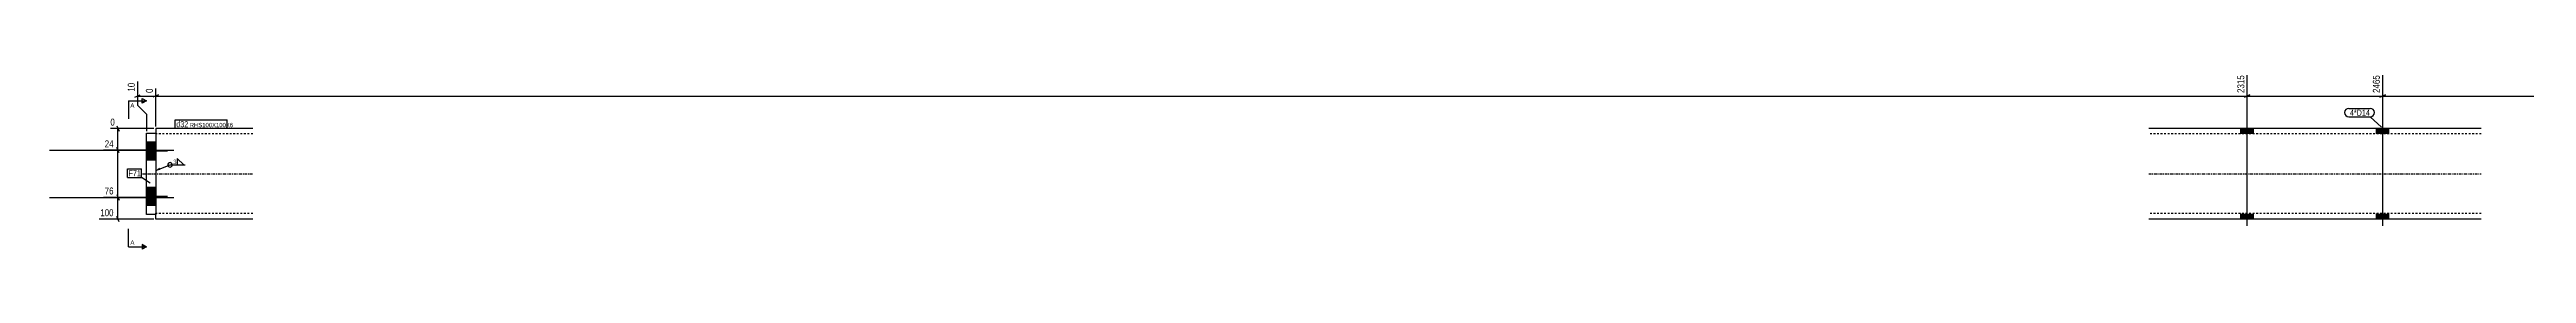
# Model space of a CAD drawing. Header units: millimetres. Extents: x 27 to 35527, y 5 to 1150.
# Drawn here: x 30512 to 33254, y 5 to 198 of the extents above; entities that cross this region are included whole.
import ezdxf

# ---------------------------------------------------------------- set-up
doc = ezdxf.new("R2010")
doc.units = ezdxf.units.MM
doc.linetypes.add('DXK_LINE_DOT2', pattern=[3.9198, 1.9599, -1.9599])
doc.linetypes.add('DXK_LINE_DOT3', pattern=[5.9187, 2.979, -0.9799, 0.9799, -0.9799])
for name, color, linetype in [('MÅLSÆTNING', 7, 'Continuous'), ('STÅL', 7, 'Continuous'), ('TEKST', 7, 'Continuous')]:
    doc.layers.add(name, color=color, linetype=linetype)
doc.styles.add('Arial', font='ARIAL.TTF', dxfattribs={"height": 0.2})
doc.styles.add('Arial Narrow', font='ARIALN.TTF', dxfattribs={"height": 0.2})

msp = doc.modelspace()

# ---------------------------------------------------------------- hatches: boundary and pattern name
at = {"layer": 'STÅL', "linetype": 'Continuous'}
for points in [[(32951.8, 138), (32937.8, 138), (32937.8, 132), (32951.8, 132)], [(32951.8, 138), (32937.8, 138), (32937.8, 132), (32951.8, 132)], [(33101.8, 138), (33087.8, 138), (33087.8, 132), (33101.8, 132)], [(33101.8, 138), (33087.8, 138), (33087.8, 132), (33101.8, 132)], [(30629.8, 103), (30629.8, 123), (30619.8, 123), (30619.8, 103)], [(30629.8, 107), (30629.8, 121), (30619.8, 121), (30619.8, 107)], [(30629.8, 53), (30629.8, 73), (30619.8, 73), (30619.8, 53)], [(30629.8, 55), (30629.8, 69), (30619.8, 69), (30619.8, 55)], [(32951.8, 44), (32937.8, 44), (32937.8, 38), (32951.8, 38)], [(32951.8, 44), (32937.8, 44), (32937.8, 38), (32951.8, 38)], [(33101.8, 44), (33087.8, 44), (33087.8, 38), (33101.8, 38)], [(33101.8, 44), (33087.8, 44), (33087.8, 38), (33101.8, 38)]]:
    msp.add_hatch(color=96, dxfattribs=at).paths.add_polyline_path(points)
at = {"layer": 'TEKST', "linetype": 'Continuous'}
msp.add_hatch(color=3, dxfattribs=at).paths.add_polyline_path([(30634.9, 92.4), (30629.8, 91.8), (30634, 94.8)])

# ---------------------------------------------------------------- linework, layer by layer
at = {"layer": 'MÅLSÆTNING', "color": 7, "linetype": 'Continuous'}
for p, q in [((32944.8, 150), (32944.8, 196.7)), ((32944.8, 150), (32944.8, 196.7)), ((33094.8, 150), (33094.8, 196.7)), ((30606.8, 172.6), (30612.8, 175)), ((30609.8, 189.9), (30609.8, 163.8)), ((30609.8, 173.8), (30629.8, 173.8)), ((30632.8, 175), (30626.8, 172.6)), ((30632.8, 175), (30626.8, 172.6)), ((30629.8, 140), (30629.8, 182.1)), ((30629.8, 140), (30629.8, 182.1)), ((30629.8, 173.8), (32944.8, 173.8)), ((32947.8, 175), (32941.8, 172.6)), ((32941.8, 172.6), (32947.8, 175)), ((32944.8, 173.8), (33094.8, 173.8)), ((33091.8, 172.6), (33097.8, 175)), ((30627.8, 138), (30579.7, 138)), ((30586.8, 141), (30589.2, 135)), ((30588, 114), (30588, 138)), ((30609.8, 163.8), (30619.8, 153.8)), ((30619.8, 153.8), (30619.8, 135)), ((30627.8, 114), (30571.9, 114)), ((30627.8, 114), (30571.9, 114)), ((30589.2, 111), (30586.8, 117)), ((30589.2, 111), (30586.8, 117)), ((30588, 62), (30588, 114)), ((30627.8, 62), (30571.9, 62)), ((30627.8, 62), (30571.9, 62)), ((30586.8, 65), (30589.2, 59)), ((30586.8, 65), (30589.2, 59)), ((30588, 38), (30588, 62)), ((30627.8, 38), (30567.1, 38)), ((30589.2, 35), (30586.8, 41))]:
    msp.add_line(p, q, dxfattribs=at)
at = {"layer": 'STÅL', "color": 96, "linetype": 'Continuous'}
for p, q in [((32944.8, 30.5), (32944.8, 168)), ((32944.8, 30.5), (32944.8, 168)), ((33094.8, 30.5), (33094.8, 168)), ((33094.8, 30.5), (33094.8, 168)), ((32937.8, 132), (32937.8, 138)), ((32937.8, 132), (32937.8, 138)), ((32951.8, 132), (32951.8, 138)), ((32951.8, 132), (32951.8, 138)), ((33087.8, 132), (33087.8, 138)), ((33087.8, 132), (33087.8, 138)), ((33101.8, 132), (33101.8, 138)), ((33101.8, 132), (33101.8, 138)), ((30512.3, 114), (30649.8, 114)), ((30629.8, 123), (30619.8, 123)), ((30619.8, 121), (30629.8, 121)), ((30642.8, 113), (30619.8, 113)), ((30619.8, 107), (30629.8, 107)), ((30629.8, 103), (30619.8, 103)), ((30512.3, 62), (30649.8, 62)), ((30629.8, 73), (30619.8, 73)), ((30619.8, 69), (30629.8, 69)), ((30642.8, 63), (30619.8, 63)), ((30619.8, 55), (30629.8, 55)), ((30629.8, 53), (30619.8, 53)), ((32937.8, 38), (32937.8, 44)), ((32937.8, 38), (32937.8, 44)), ((32951.8, 38), (32951.8, 44)), ((32951.8, 38), (32951.8, 44)), ((33087.8, 38), (33087.8, 44)), ((33087.8, 38), (33087.8, 44)), ((33101.8, 38), (33101.8, 44)), ((33101.8, 38), (33101.8, 44))]:
    msp.add_line(p, q, dxfattribs=at)
at = {"layer": 'STÅL', "color": 2, "linetype": 'Continuous'}
for p, q in [((30737.3, 138), (30629.8, 138)), ((30629.8, 138), (30629.8, 133)), ((33203.8, 138), (32835.8, 138)), ((30619.8, 133), (30629.8, 133)), ((30619.8, 43), (30619.8, 133)), ((30629.8, 133), (30629.8, 43)), ((30629.8, 43), (30619.8, 43)), ((30629.8, 38.9), (30629.8, 43)), ((30629.8, 38), (30629.8, 38.9)), ((30737.3, 38), (30629.8, 38)), ((33203.8, 38), (32835.8, 38))]:
    msp.add_line(p, q, dxfattribs=at)
at = {"layer": 'STÅL', "color": 7, "linetype": 'DXK_LINE_DOT2'}
for p, q in [((30629.8, 133), (30629.8, 44.4)), ((30737.3, 132), (30629.8, 132)), ((33203.8, 132), (32835.8, 132)), ((30629.8, 44), (30629.8, 44.4)), ((30737.3, 44), (30629.8, 44)), ((30629.8, 44), (30629.8, 43)), ((33203.8, 44), (32835.8, 44))]:
    msp.add_line(p, q, dxfattribs=at)
at = {"layer": 'STÅL', "color": 7, "linetype": 'DXK_LINE_DOT3'}
for p, q in [((30609.8, 88), (30737.3, 88)), ((32835.8, 88), (33203.8, 88))]:
    msp.add_line(p, q, dxfattribs=at)

# ---------------------------------------------------------------- wipeouts: each hides what was drawn before it
at = {"color": 0, "linetype": 'Continuous'}
msp.add_wipeout([(30606.3, 9.8), (30606.3, 14.8), (30601.8, 14.8), (30601.8, 9.8)], dxfattribs=at).dxf.layer = 'TEKST'

# ---------------------------------------------------------------- next in the draw order: hatches: boundary and pattern name
at = {"layer": 'TEKST', "linetype": 'Continuous'}
msp.add_hatch(color=30, dxfattribs=at).paths.add_polyline_path([(30614.8, 7.3), (30614.8, 9.8), (30619.8, 7.3)])

# ---------------------------------------------------------------- next in the draw order: linework, layer by layer
at = {"layer": 'TEKST', "color": 7, "linetype": 'Continuous'}
for q in [(30599.8, 27.3), (30619.8, 7.3)]:
    msp.add_line((30599.8, 7.3), q, dxfattribs=at)
at = {"layer": 'TEKST', "color": 30, "linetype": 'Continuous'}
for p, q in [((30619.8, 7.3), (30614.8, 9.8)), ((30614.8, 9.8), (30614.8, 4.8)), ((30619.8, 7.3), (30614.8, 4.8))]:
    msp.add_line(p, q, dxfattribs=at)

# ---------------------------------------------------------------- next in the draw order: texts
at = {"layer": 'TEKST', "color": 3, "linetype": 'Continuous', "style": 'Arial'}
msp.add_text('A', height=4.78, dxfattribs=at).set_placement((30601.8, 9.8))

# ---------------------------------------------------------------- next in the draw order: wipeouts: each hides what was drawn before it
at = {"color": 0, "linetype": 'Continuous'}
for points in [[(32943.2, 198.3), (32932, 198.3), (32932, 175.6), (32943.2, 175.6)], [(33093.2, 198.3), (33082, 198.3), (33082, 175.6), (33093.2, 175.6)], [(30628.2, 183.7), (30617, 183.7), (30617, 175.6), (30628.2, 175.6)], [(30586.2, 139.6), (30586.2, 150.8), (30578.1, 150.8), (30578.1, 139.6)], [(30584.7, 63.6), (30584.7, 74.8), (30571.8, 74.8), (30571.8, 63.6)]]:
    msp.add_wipeout(points, dxfattribs=at).dxf.layer = 'MÅLSÆTNING'
at = {"color": 0}
for points in [[(30665.4, 139.4), (30665.4, 146.4), (30652.6, 146.4), (30652.6, 139.4)], [(30612.9, 85.2), (30612.9, 92.2), (30599.7, 92.2), (30599.7, 85.2)], [(30652.7, 98.4), (30652.7, 104.2), (30648.8, 104.2), (30648.8, 98.4)]]:
    msp.add_wipeout(points, dxfattribs=at).dxf.layer = 'TEKST'

# ---------------------------------------------------------------- next in the draw order: linework, layer by layer
at = {"layer": 'MÅLSÆTNING', "color": 7, "linetype": 'Continuous'}
for p, q in [((33094.8, 150), (33094.8, 196.7)), ((33097.8, 175), (33091.8, 172.6)), ((33094.8, 173.8), (35399.8, 173.8))]:
    msp.add_line(p, q, dxfattribs=at)
at = {"layer": 'TEKST', "color": 3, "linetype": 'Continuous'}
for p, q in [((30629.8, 91.8), (30645.7, 97.8)), ((30645.7, 97.8), (30662.3, 97.8)), ((30660.8, 97.8), (30653.7, 105)), ((30653.7, 105), (30653.7, 97.8)), ((30653.7, 97.8), (30660.8, 97.8))]:
    msp.add_line(p, q, dxfattribs=at)
for start, end in [(90, 270), (270, 90)]:
    msp.add_arc((30645.7, 97.8), 2.5, start, end, dxfattribs=at)

# ---------------------------------------------------------------- next in the draw order: texts
at = {"layer": 'MÅLSÆTNING', "color": 3, "linetype": 'Continuous', "style": 'Arial Narrow'}
for s, p in [('2315', (32941.6, 177.2)), ('2465', (33091.6, 177.2))]:
    msp.add_text(s, height=7.64, rotation=90.0002, dxfattribs=at).set_placement(p)
for s, p in [('0', (30579.7, 141.2)), ('76', (30573.4, 65.2))]:
    msp.add_text(s, height=7.64, dxfattribs=at).set_placement(p)
at = {"layer": 'TEKST', "color": 3, "style": 'Arial Narrow'}
msp.add_text('3', height=4.77, dxfattribs=at).set_placement((30649.2, 98.8))

# ---------------------------------------------------------------- next in the draw order: wipeouts: each hides what was drawn before it
at = {"color": 0, "linetype": 'Continuous'}
for points in [[(30608.2, 190), (30597, 190), (30597, 177.1), (30608.2, 177.1)], [(30584.7, 115.6), (30584.7, 126.8), (30571.8, 126.8), (30571.8, 115.6)], [(30584.7, 39.6), (30584.7, 50.8), (30566.9, 50.8), (30566.9, 39.6)]]:
    msp.add_wipeout(points, dxfattribs=at).dxf.layer = 'MÅLSÆTNING'
at = {"color": 0}
for points in [[(30665.4, 139.4), (30665.4, 146.4), (30652.6, 146.4), (30652.6, 139.4)], [(30612.9, 85.2), (30612.9, 92.2), (30599.7, 92.2), (30599.7, 85.2)]]:
    msp.add_wipeout(points, dxfattribs=at).dxf.layer = 'TEKST'

# ---------------------------------------------------------------- next in the draw order: linework, layer by layer
at = {"layer": 'TEKST', "color": 7, "linetype": 'Continuous'}
for p, q in [((30651.4, 138.2), (30651.4, 147.6)), ((30598.5, 93.4), (30614.1, 93.4)), ((30598.5, 84), (30598.5, 93.4)), ((30598.5, 84), (30614.1, 84)), ((30614.1, 84), (30614.1, 93.4)), ((30623.7, 77.6), (30614.1, 84))]:
    msp.add_line(p, q, dxfattribs=at)

# ---------------------------------------------------------------- next in the draw order: texts
at = {"layer": 'MÅLSÆTNING', "color": 3, "linetype": 'Continuous', "style": 'Arial Narrow'}
for s, p in [('10', (30606.6, 178.7)), ('0', (30626.6, 177.2))]:
    msp.add_text(s, height=7.64, rotation=90.0002, dxfattribs=at).set_placement(p)
for s, p in [('24', (30573.4, 117.2)), ('100', (30568.5, 41.2))]:
    msp.add_text(s, height=7.64, dxfattribs=at).set_placement(p)
at = {"layer": 'TEKST', "color": 3, "style": 'Arial Narrow'}
msp.add_text('F71', height=6.68, dxfattribs=at).set_placement((30599.7, 85.2))

# ---------------------------------------------------------------- next in the draw order: wipeouts: each hides what was drawn before it
at = {"color": 0}
for points in [[(30707.7, 139.4), (30707.7, 144.4), (30667.5, 144.4), (30667.5, 139.4)], [(33079.8, 152), (33079.8, 159), (33058.5, 159), (33058.5, 152)]]:
    msp.add_wipeout(points, dxfattribs=at).dxf.layer = 'TEKST'

# ---------------------------------------------------------------- next in the draw order: wipeouts: each hides what was drawn before it
at = {"color": 0, "linetype": 'Continuous'}
msp.add_wipeout([(30606.3, 161.1), (30606.3, 166.1), (30601.8, 166.1), (30601.8, 161.1)], dxfattribs=at).dxf.layer = 'TEKST'
at = {"color": 0}
for points in [[(30707.7, 139.4), (30707.7, 144.4), (30667.5, 144.4), (30667.5, 139.4)], [(33079.8, 152), (33079.8, 159), (33058.5, 159), (33058.5, 152)]]:
    msp.add_wipeout(points, dxfattribs=at).dxf.layer = 'TEKST'

# ---------------------------------------------------------------- next in the draw order: hatches: boundary and pattern name
at = {"layer": 'TEKST', "linetype": 'Continuous'}
msp.add_hatch(color=30, dxfattribs=at).paths.add_polyline_path([(30614.8, 166.1), (30614.8, 168.6), (30619.8, 168.6)])

# ---------------------------------------------------------------- next in the draw order: linework, layer by layer
at = {"layer": 'TEKST', "color": 7, "linetype": 'Continuous'}
for p, q in [((30599.8, 168.6), (30599.8, 148.6)), ((30599.8, 168.6), (30619.8, 168.6)), ((30651.4, 147.6), (30708.9, 147.6)), ((30651.4, 138.2), (30708.9, 138.2)), ((30708.9, 138.2), (30708.9, 147.6)), ((33057.3, 160.2), (33081, 160.2)), ((33057.3, 150.8), (33081, 150.8)), ((33093.4, 139.4), (33081, 150.8))]:
    msp.add_line(p, q, dxfattribs=at)
at = {"layer": 'TEKST', "color": 30, "linetype": 'Continuous'}
for p, q in [((30614.8, 166.1), (30614.8, 171.1)), ((30614.8, 171.1), (30619.8, 168.6)), ((30619.8, 168.6), (30614.8, 166.1))]:
    msp.add_line(p, q, dxfattribs=at)
at = {"layer": 'TEKST', "color": 7, "linetype": 'Continuous'}
for centre, start, end in [((33057.3, 155.5), 90, 270), ((33081, 155.5), 270, 90)]:
    msp.add_arc(centre, 4.7, start, end, dxfattribs=at)

# ---------------------------------------------------------------- next in the draw order: texts
at = {"layer": 'TEKST', "color": 3, "linetype": 'Continuous', "style": 'Arial'}
msp.add_text('A', height=4.78, dxfattribs=at).set_placement((30601.8, 161.1))
at = {"layer": 'TEKST', "color": 3, "style": 'Arial Narrow'}
for s, height, p in [('d32', 6.68, (30652.6, 139.4)), ('RHS100X100X6', 4.772, (30667.5, 139.4)), ('4*D14', 6.68, (33058.5, 152))]:
    msp.add_text(s, height=height, dxfattribs=at).set_placement(p)

doc.saveas('drawing.dxf')
